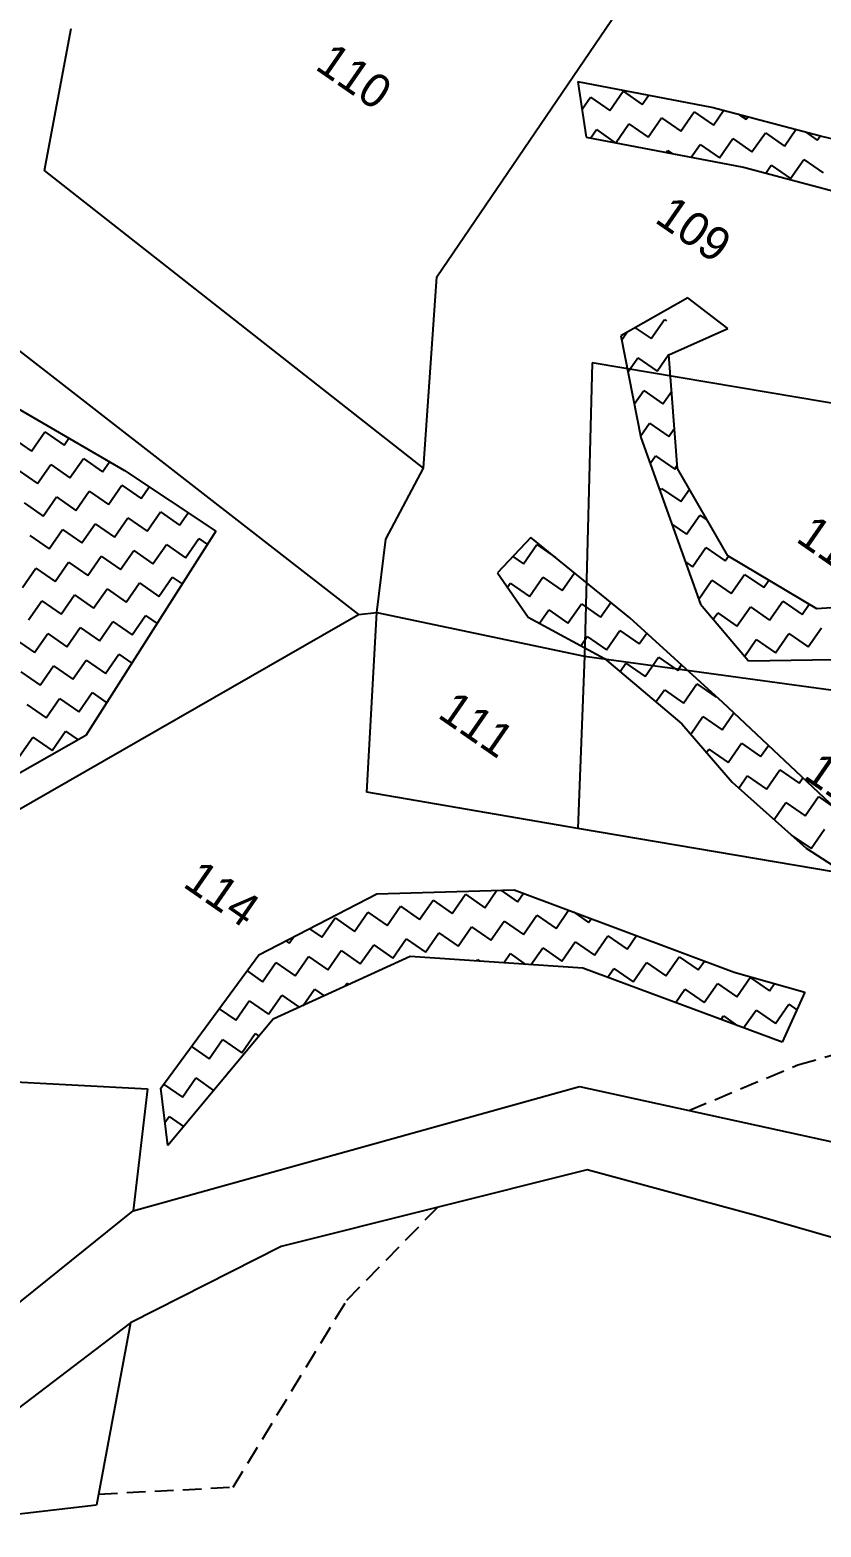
# Model space of a CAD drawing. Header units: metres. Extents: x 282167 to 284586, y 2020907 to 2023042.
# Drawn here: x 283244.9 to 283456.2, y 2021581.2 to 2021981.2 of the extents above; entities that cross this region are included whole.
import ezdxf
from ezdxf.enums import TextEntityAlignment as Align

# ---------------------------------------------------------------- set-up
doc = ezdxf.new("R2010")
doc.units = ezdxf.units.M
doc.header["$MEASUREMENT"] = 0
doc.linetypes.add('DASHED', pattern=[0.75, 0.5, -0.25])
for name, color, linetype in [('LINE_FOOTPATH', 1, 'DASHED'), ('POLY_HATCH', 12, 'Continuous'), ('POLY_PARCEL', 6, 'Continuous'), ('POLY_WATER', 4, 'Continuous'), ('TEXT_PARCEL', 7, 'Continuous')]:
    doc.layers.add(name, color=color, linetype=linetype)
doc.styles.add('TEXT_MAP', font='', dxfattribs={"height": 2.5})
doc.styles.get('TEXT_MAP').set_extended_font_data('Kruti Dev 050')

msp = doc.modelspace()

# ---------------------------------------------------------------- linework, layer by layer
at = {"layer": 'LINE_FOOTPATH', "ltscale": 10}
for p, q in [((283450.03, 2021704.67), (283498.18, 2021718.57)), ((283420.9, 2021692.49), (283450.03, 2021704.67)), ((283329.52, 2021641.78), (283353.85, 2021666.67)), ((283299.19, 2021591.87), (283329.52, 2021641.78)), ((283263.23, 2021589.98), (283299.19, 2021591.87))]:
    msp.add_line(p, q, dxfattribs=at)
at = {"layer": 'POLY_HATCH'}
for p, q in [((283427.06, 2021960.51), (283391.29, 2021967.38)), ((283391.29, 2021967.38), (283393.51, 2021952.59)), ((283456.07, 2021952.87), (283427.06, 2021960.51)), ((283393.51, 2021952.59), (283435.49, 2021944.54)), ((283487.39, 2021945.2), (283456.07, 2021952.87)), ((283435.49, 2021944.54), (283466.45, 2021936.34)), ((283420.66, 2021909.63), (283402.71, 2021899.48)), ((283431.35, 2021901.44), (283420.66, 2021909.63)), ((283415.59, 2021894.44), (283431.35, 2021901.44)), ((283402.71, 2021899.48), (283408.09, 2021872.37)), ((283417.9, 2021864.02), (283415.59, 2021894.44)), ((283235.11, 2021883.88), (283270.11, 2021863.53)), ((283408.09, 2021872.37), (283424.01, 2021827.84)), ((283431.35, 2021840.68), (283417.9, 2021864.02)), ((283270.11, 2021863.53), (283294.51, 2021847.29)), ((283294.51, 2021847.29), (283259.78, 2021792.67)), ((283378.7, 2021845.61), (283369.83, 2021836.18)), ((283405.16, 2021824.16), (283378.7, 2021845.61)), ((283455.09, 2021826.56), (283431.35, 2021840.68)), ((283369.83, 2021836.18), (283377.97, 2021824.3)), ((283484.63, 2021828.69), (283455.09, 2021826.56)), ((283377.97, 2021824.3), (283398.39, 2021813.27)), ((283429.99, 2021801.5), (283405.16, 2021824.16)), ((283424.01, 2021827.84), (283436.89, 2021812.68)), ((283398.39, 2021813.27), (283419.05, 2021795.84)), ((283436.89, 2021812.68), (283469.96, 2021813.15)), ((283461.63, 2021771.79), (283429.99, 2021801.5)), ((283259.78, 2021792.67), (283205.94, 2021762.21)), ((283419.05, 2021795.84), (283432.52, 2021780.21)), ((283432.52, 2021780.21), (283452.29, 2021762.62)), ((283452.29, 2021762.62), (283470.56, 2021750.74)), ((283306.03, 2021734.08), (283337.59, 2021750.38)), ((283337.59, 2021750.38), (283374.22, 2021751.49)), ((283374.22, 2021751.49), (283433, 2021729.45)), ((283279.82, 2021698.49), (283306.03, 2021734.08)), ((283346.41, 2021733.66), (283309.87, 2021716.92)), ((283392.56, 2021730.51), (283346.41, 2021733.66)), ((283445.87, 2021710.71), (283392.56, 2021730.51)), ((283433, 2021729.45), (283451.92, 2021724.13)), ((283451.92, 2021724.13), (283445.87, 2021710.71)), ((283309.87, 2021716.92), (283281.68, 2021683.18)), ((283281.68, 2021683.18), (283279.82, 2021698.49))]:
    msp.add_line(p, q, dxfattribs=at)
at = {"layer": 'POLY_HATCH', "linetype": 'Continuous'}
for p, q in [((283399.77, 2021959.75), (283403.33, 2021964.89)), ((283403.33, 2021964.89), (283408.48, 2021961.33)), ((283392.39, 2021960.09), (283394.62, 2021963.31)), ((283394.62, 2021963.31), (283399.77, 2021959.75)), ((283408.48, 2021961.33), (283410.16, 2021963.75)), ((283401.38, 2021951.08), (283404.91, 2021956.18)), ((283404.91, 2021956.18), (283410.06, 2021952.61)), ((283410.06, 2021952.61), (283413.63, 2021957.76)), ((283413.63, 2021957.76), (283418.77, 2021954.19)), ((283418.77, 2021954.19), (283422.34, 2021959.34)), ((283422.34, 2021959.34), (283427.49, 2021955.78)), ((283427.49, 2021955.78), (283430.2, 2021959.68)), ((283434.46, 2021958.56), (283436.2, 2021957.36)), ((283436.2, 2021957.36), (283436.64, 2021957.99)), ((283394.66, 2021952.37), (283396.2, 2021954.6)), ((283396.2, 2021954.6), (283401.23, 2021951.11)), ((283429.07, 2021947.06), (283432.63, 2021952.21)), ((283432.63, 2021952.21), (283437.78, 2021948.64)), ((283437.78, 2021948.64), (283441.35, 2021953.79)), ((283441.35, 2021953.79), (283446.49, 2021950.22)), ((283446.49, 2021950.22), (283449.52, 2021954.6)), ((283452.19, 2021953.9), (283455.21, 2021951.8)), ((283455.21, 2021951.8), (283455.97, 2021952.9)), ((283414.83, 2021948.5), (283415.21, 2021949.05)), ((283415.21, 2021949.05), (283416.44, 2021948.2)), ((283421.55, 2021947.21), (283423.92, 2021950.63)), ((283423.92, 2021950.63), (283429.07, 2021947.06)), ((283441.46, 2021942.96), (283442.93, 2021945.08)), ((283442.93, 2021945.08), (283448.07, 2021941.51)), ((283448.07, 2021941.51), (283451.64, 2021946.66)), ((283451.64, 2021946.66), (283456.79, 2021943.09)), ((283402.93, 2021898.35), (283404.36, 2021900.41)), ((283406.6, 2021901.68), (283410.83, 2021898.75)), ((283410.83, 2021898.75), (283414.4, 2021903.9)), ((283414.4, 2021903.9), (283414.9, 2021903.55)), ((283404.63, 2021889.8), (283407.26, 2021893.61)), ((283407.26, 2021893.61), (283412.41, 2021890.04)), ((283412.41, 2021890.04), (283415.58, 2021894.61)), ((283406.33, 2021881.26), (283408.85, 2021884.89)), ((283408.85, 2021884.89), (283413.99, 2021881.33)), ((283413.99, 2021881.33), (283416.33, 2021884.7)), ((283408.02, 2021872.71), (283410.43, 2021876.18)), ((283410.43, 2021876.18), (283415.57, 2021872.61)), ((283240.13, 2021872.28), (283245.28, 2021868.72)), ((283245.28, 2021868.72), (283248.84, 2021873.87)), ((283248.84, 2021873.87), (283253.99, 2021870.3)), ((283253.99, 2021870.3), (283255.28, 2021872.16)), ((283415.57, 2021872.61), (283417.08, 2021874.79)), ((283246.86, 2021860.01), (283250.42, 2021865.15)), ((283250.42, 2021865.15), (283255.57, 2021861.59)), ((283255.57, 2021861.59), (283259.14, 2021866.73)), ((283259.14, 2021866.73), (283264.28, 2021863.17)), ((283264.28, 2021863.17), (283266.14, 2021865.84)), ((283410.58, 2021865.41), (283412.01, 2021867.47)), ((283412.01, 2021867.47), (283417.15, 2021863.9)), ((283417.15, 2021863.9), (283417.83, 2021864.88)), ((283241.71, 2021863.57), (283246.86, 2021860.01)), ((283248.44, 2021851.29), (283252, 2021856.44)), ((283252, 2021856.44), (283257.15, 2021852.87)), ((283257.15, 2021852.87), (283260.72, 2021858.02)), ((283260.72, 2021858.02), (283265.87, 2021854.45)), ((283265.87, 2021854.45), (283269.43, 2021859.6)), ((283269.43, 2021859.6), (283274.58, 2021856.03)), ((283274.58, 2021856.03), (283276.72, 2021859.13)), ((283413.17, 2021858.16), (283413.59, 2021858.75)), ((283413.59, 2021858.75), (283418.73, 2021855.19)), ((283418.73, 2021855.19), (283421.06, 2021858.54)), ((283243.29, 2021854.86), (283248.44, 2021851.29)), ((283276.16, 2021847.32), (283279.73, 2021852.47)), ((283279.73, 2021852.47), (283284.87, 2021848.9)), ((283284.87, 2021848.9), (283287.15, 2021852.19)), ((283258.73, 2021844.16), (283262.3, 2021849.31)), ((283262.3, 2021849.31), (283267.45, 2021845.74)), ((283267.45, 2021845.74), (283271.01, 2021850.89)), ((283271.01, 2021850.89), (283276.16, 2021847.32)), ((283416.37, 2021849.2), (283420.32, 2021846.47)), ((283420.32, 2021846.47), (283423.88, 2021851.62)), ((283423.88, 2021851.62), (283425.81, 2021850.28)), ((283244.87, 2021846.14), (283250.02, 2021842.58)), ((283250.02, 2021842.58), (283253.59, 2021847.73)), ((283253.59, 2021847.73), (283258.73, 2021844.16)), ((283286.45, 2021840.19), (283290.02, 2021845.34)), ((283290.02, 2021845.34), (283292.27, 2021843.77)), ((283260.31, 2021835.45), (283263.88, 2021840.59)), ((283263.88, 2021840.59), (283269.03, 2021837.03)), ((283269.03, 2021837.03), (283272.59, 2021842.17)), ((283272.59, 2021842.17), (283277.74, 2021838.61)), ((283277.74, 2021838.61), (283281.31, 2021843.75)), ((283281.31, 2021843.75), (283286.45, 2021840.19)), ((283373.92, 2021840.53), (283376.75, 2021838.57)), ((283376.75, 2021838.57), (283380.31, 2021843.72)), ((283380.31, 2021843.72), (283385.29, 2021840.27)), ((283421.9, 2021837.76), (283425.46, 2021842.91)), ((283425.46, 2021842.91), (283430.61, 2021839.34)), ((283430.61, 2021839.34), (283431.48, 2021840.6)), ((283242.89, 2021832.28), (283246.45, 2021837.43)), ((283246.45, 2021837.43), (283251.6, 2021833.87)), ((283251.6, 2021833.87), (283255.17, 2021839.01)), ((283255.17, 2021839.01), (283260.31, 2021835.45)), ((283387.04, 2021831.44), (283390.33, 2021836.18)), ((283419.99, 2021839.08), (283421.9, 2021837.76)), ((283270.61, 2021828.31), (283274.17, 2021833.46)), ((283274.17, 2021833.46), (283279.32, 2021829.89)), ((283279.32, 2021829.89), (283282.89, 2021835.04)), ((283282.89, 2021835.04), (283285.55, 2021833.2)), ((283372.45, 2021832.36), (283373.18, 2021833.42)), ((283373.18, 2021833.42), (283378.33, 2021829.86)), ((283378.33, 2021829.86), (283381.9, 2021835)), ((283381.9, 2021835), (283387.04, 2021831.44)), ((283423.54, 2021829.14), (283427.04, 2021834.19)), ((283427.04, 2021834.19), (283432.19, 2021830.63)), ((283432.19, 2021830.63), (283435.76, 2021835.77)), ((283435.76, 2021835.77), (283440.9, 2021832.21)), ((283440.9, 2021832.21), (283442.27, 2021834.18)), ((283244.47, 2021823.57), (283248.03, 2021828.72)), ((283248.03, 2021828.72), (283253.18, 2021825.15)), ((283253.18, 2021825.15), (283256.75, 2021830.3)), ((283256.75, 2021830.3), (283261.89, 2021826.73)), ((283261.89, 2021826.73), (283265.46, 2021831.88)), ((283265.46, 2021831.88), (283270.61, 2021828.31)), ((283397.34, 2021824.3), (283400.09, 2021828.27)), ((283442.48, 2021823.49), (283446.05, 2021828.64)), ((283446.05, 2021828.64), (283451.2, 2021825.07)), ((283272.19, 2021819.6), (283275.75, 2021824.75)), ((283275.75, 2021824.75), (283278.82, 2021822.62)), ((283380.97, 2021822.68), (283383.48, 2021826.29)), ((283383.48, 2021826.29), (283388.62, 2021822.72)), ((283388.62, 2021822.72), (283392.19, 2021827.87)), ((283392.19, 2021827.87), (283397.34, 2021824.3)), ((283427.45, 2021823.79), (283428.62, 2021825.48)), ((283428.62, 2021825.48), (283433.77, 2021821.91)), ((283433.77, 2021821.91), (283437.34, 2021827.06)), ((283437.34, 2021827.06), (283442.48, 2021823.49)), ((283451.2, 2021825.07), (283453.06, 2021827.77)), ((283246.05, 2021814.86), (283249.61, 2021820)), ((283249.61, 2021820), (283254.76, 2021816.44)), ((283254.76, 2021816.44), (283258.33, 2021821.59)), ((283258.33, 2021821.59), (283263.47, 2021818.02)), ((283263.47, 2021818.02), (283267.04, 2021823.17)), ((283267.04, 2021823.17), (283272.19, 2021819.6)), ((283398.92, 2021815.59), (283402.48, 2021820.74)), ((283402.48, 2021820.74), (283407.63, 2021817.17)), ((283407.63, 2021817.17), (283409.64, 2021820.07)), ((283452.78, 2021816.36), (283456.34, 2021821.51)), ((283240.9, 2021818.42), (283246.05, 2021814.86)), ((283392.06, 2021816.69), (283393.77, 2021819.16)), ((283393.77, 2021819.16), (283398.92, 2021815.59)), ((283435.85, 2021813.91), (283438.92, 2021818.35)), ((283438.92, 2021818.35), (283444.07, 2021814.78)), ((283444.07, 2021814.78), (283447.63, 2021819.93)), ((283447.63, 2021819.93), (283452.78, 2021816.36)), ((283256.34, 2021807.72), (283259.91, 2021812.87)), ((283259.91, 2021812.87), (283265.06, 2021809.31)), ((283265.06, 2021809.31), (283268.62, 2021814.45)), ((283268.62, 2021814.45), (283272.1, 2021812.04)), ((283402.52, 2021809.79), (283404.06, 2021812.02)), ((283404.06, 2021812.02), (283409.21, 2021808.46)), ((283409.21, 2021808.46), (283412.78, 2021813.6)), ((283412.78, 2021813.6), (283417.93, 2021810.04)), ((283242.48, 2021809.71), (283247.63, 2021806.14)), ((283247.63, 2021806.14), (283251.2, 2021811.29)), ((283251.2, 2021811.29), (283256.34, 2021807.72)), ((283417.93, 2021810.04), (283418.98, 2021811.55)), ((283257.92, 2021799.01), (283261.49, 2021804.16)), ((283261.49, 2021804.16), (283265.37, 2021801.47)), ((283412.13, 2021801.68), (283414.36, 2021804.89)), ((283414.36, 2021804.89), (283419.51, 2021801.33)), ((283419.51, 2021801.33), (283423.07, 2021806.47)), ((283423.07, 2021806.47), (283428.22, 2021802.91)), ((283244.06, 2021801), (283249.21, 2021797.43)), ((283249.21, 2021797.43), (283252.78, 2021802.58)), ((283252.78, 2021802.58), (283257.92, 2021799.01)), ((283428.22, 2021802.91), (283428.31, 2021803.04)), ((283421.42, 2021793.09), (283424.65, 2021797.76)), ((283424.65, 2021797.76), (283429.8, 2021794.19)), ((283429.8, 2021794.19), (283432.94, 2021798.73)), ((283242.08, 2021787.14), (283245.64, 2021792.28)), ((283245.64, 2021792.28), (283250.79, 2021788.72)), ((283250.79, 2021788.72), (283254.36, 2021793.86)), ((283254.36, 2021793.86), (283257.74, 2021791.52)), ((283425.64, 2021788.19), (283426.23, 2021789.05)), ((283426.23, 2021789.05), (283431.38, 2021785.48)), ((283431.38, 2021785.48), (283434.95, 2021790.63)), ((283434.95, 2021790.63), (283440.09, 2021787.06)), ((283440.09, 2021787.06), (283442.17, 2021790.06)), ((283434.27, 2021778.66), (283436.53, 2021781.91)), ((283436.53, 2021781.91), (283441.67, 2021778.35)), ((283441.67, 2021778.35), (283445.24, 2021783.49)), ((283445.24, 2021783.49), (283450.39, 2021779.93)), ((283450.39, 2021779.93), (283451.4, 2021781.39)), ((283451.97, 2021771.21), (283455.54, 2021776.36)), ((283455.54, 2021776.36), (283460.22, 2021773.12)), ((283443.7, 2021770.27), (283446.82, 2021774.78)), ((283446.82, 2021774.78), (283451.97, 2021771.21)), ((283448.46, 2021766.02), (283453.55, 2021762.5)), ((283453.55, 2021762.5), (283457.12, 2021767.65)), ((283348.99, 2021743.53), (283352.56, 2021748.68)), ((283352.56, 2021748.68), (283357.7, 2021745.11)), ((283357.7, 2021745.11), (283361.27, 2021750.26)), ((283361.27, 2021750.26), (283366.42, 2021746.69)), ((283366.42, 2021746.69), (283369.64, 2021751.35)), ((283370.65, 2021751.38), (283375.13, 2021748.27)), ((283375.13, 2021748.27), (283376.71, 2021750.55)), ((283331.56, 2021740.37), (283335.13, 2021745.52)), ((283335.13, 2021745.52), (283340.28, 2021741.95)), ((283340.28, 2021741.95), (283343.84, 2021747.1)), ((283343.84, 2021747.1), (283348.99, 2021743.53)), ((283376.71, 2021739.56), (283380.28, 2021744.71)), ((283380.28, 2021744.71), (283385.42, 2021741.14)), ((283385.42, 2021741.14), (283388.8, 2021746.02)), ((283390.06, 2021745.55), (283394.14, 2021742.72)), ((283319.56, 2021741.07), (283322.85, 2021738.79)), ((283322.85, 2021738.79), (283326.42, 2021743.94)), ((283326.42, 2021743.94), (283331.56, 2021740.37)), ((283350.57, 2021734.82), (283354.14, 2021739.97)), ((283354.14, 2021739.97), (283359.28, 2021736.4)), ((283359.28, 2021736.4), (283362.85, 2021741.55)), ((283362.85, 2021741.55), (283368, 2021737.98)), ((283368, 2021737.98), (283371.56, 2021743.13)), ((283371.56, 2021743.13), (283376.71, 2021739.56)), ((283394.14, 2021742.72), (283394.85, 2021743.75)), ((283313.26, 2021737.81), (283314.14, 2021737.21)), ((283314.14, 2021737.21), (283315.27, 2021738.85)), ((283333.14, 2021731.66), (283336.71, 2021736.8)), ((283336.71, 2021736.8), (283341.86, 2021733.24)), ((283341.86, 2021733.24), (283345.42, 2021738.38)), ((283345.42, 2021738.38), (283350.57, 2021734.82)), ((283378.71, 2021731.46), (283381.86, 2021735.99)), ((283381.86, 2021735.99), (283387, 2021732.43)), ((283387, 2021732.43), (283390.57, 2021737.57)), ((283390.57, 2021737.57), (283395.72, 2021734.01)), ((283395.72, 2021734.01), (283399.28, 2021739.16)), ((283399.28, 2021739.16), (283404.43, 2021735.59)), ((283404.43, 2021735.59), (283406.95, 2021739.22)), ((283307, 2021726.91), (283310.57, 2021732.06)), ((283310.57, 2021732.06), (283315.72, 2021728.5)), ((283315.72, 2021728.5), (283319.28, 2021733.64)), ((283319.28, 2021733.64), (283324.43, 2021730.08)), ((283324.43, 2021730.08), (283328, 2021735.22)), ((283328, 2021735.22), (283333.14, 2021731.66)), ((283364.16, 2021732.45), (283364.43, 2021732.83)), ((283364.43, 2021732.83), (283365.07, 2021732.39)), ((283371.44, 2021731.95), (283373.14, 2021734.41)), ((283373.14, 2021734.41), (283377.27, 2021731.55)), ((283406.01, 2021726.88), (283409.58, 2021732.02)), ((283409.58, 2021732.02), (283414.73, 2021728.46)), ((283414.73, 2021728.46), (283418.29, 2021733.6)), ((283418.29, 2021733.6), (283423.44, 2021730.04)), ((283423.44, 2021730.04), (283425.09, 2021732.42)), ((283302.87, 2021729.78), (283307, 2021726.91)), ((283399.2, 2021728.04), (283400.86, 2021730.44)), ((283400.86, 2021730.44), (283406.01, 2021726.88)), ((283433.73, 2021722.9), (283437.3, 2021728.05)), ((283437.3, 2021728.05), (283442.45, 2021724.49)), ((283317.85, 2021720.57), (283320.86, 2021724.93)), ((283320.86, 2021724.93), (283323.45, 2021723.14)), ((283329.01, 2021725.69), (283329.58, 2021726.51)), ((283329.58, 2021726.51), (283330.07, 2021726.17)), ((283417.38, 2021721.29), (283419.87, 2021724.89)), ((283419.87, 2021724.89), (283425.02, 2021721.32)), ((283425.02, 2021721.32), (283428.59, 2021726.47)), ((283428.59, 2021726.47), (283433.73, 2021722.9)), ((283442.45, 2021724.49), (283443.79, 2021726.42)), ((283299.87, 2021716.62), (283303.44, 2021721.77)), ((283303.44, 2021721.77), (283308.58, 2021718.2)), ((283308.58, 2021718.2), (283312.15, 2021723.35)), ((283312.15, 2021723.35), (283316.83, 2021720.11)), ((283444.03, 2021715.77), (283447.59, 2021720.92)), ((283447.59, 2021720.92), (283449.79, 2021719.4)), ((283295.44, 2021719.69), (283299.87, 2021716.62)), ((283429.5, 2021716.79), (283430.17, 2021717.76)), ((283430.17, 2021717.76), (283433.95, 2021715.13)), ((283435.55, 2021714.54), (283438.88, 2021719.34)), ((283438.88, 2021719.34), (283444.03, 2021715.77)), ((283301.45, 2021707.91), (283305.02, 2021713.05)), ((283305.02, 2021713.05), (283306.04, 2021712.34)), ((283288, 2021709.61), (283292.74, 2021706.33)), ((283292.74, 2021706.33), (283296.3, 2021711.47)), ((283296.3, 2021711.47), (283301.45, 2021707.91)), ((283285.61, 2021696.03), (283289.17, 2021701.18)), ((283289.17, 2021701.18), (283293.95, 2021697.87)), ((283297.14, 2021701.68), (283297.89, 2021702.76)), ((283297.89, 2021702.76), (283297.98, 2021702.69)), ((283280.57, 2021699.52), (283285.61, 2021696.03)), ((283280.93, 2021689.29), (283282.04, 2021690.88)), ((283282.04, 2021690.88), (283285.89, 2021688.22))]:
    msp.add_line(p, q, dxfattribs=at)
at = {"layer": 'POLY_PARCEL'}
for p, q in [((283353.55, 2021915.3), (283462.32, 2022075)), ((283248.72, 2021943.72), (283255.88, 2021981.65)), ((283158.56, 2021960.37), (283332.66, 2021825.05)), ((283350, 2021864.14), (283248.72, 2021943.72)), ((283350, 2021864.14), (283353.55, 2021915.3)), ((283395.1, 2021892.33), (283393.02, 2021813.91)), ((283474.8, 2021878.88), (283395.1, 2021892.33)), ((283339.96, 2021845.18), (283350, 2021864.14)), ((283337.59, 2021825.56), (283339.96, 2021845.18)), ((283132.7, 2021710.25), (283332.66, 2021825.05)), ((283332.66, 2021825.05), (283337.59, 2021825.56)), ((283334.89, 2021777.53), (283337.59, 2021825.56)), ((283337.59, 2021825.56), (283393.02, 2021813.91)), ((283393.02, 2021813.91), (283391.27, 2021767.86)), ((283393.02, 2021813.91), (283524.62, 2021795.88)), ((283391.27, 2021767.86), (283334.89, 2021777.53)), ((283511.24, 2021747.52), (283391.27, 2021767.86)), ((283162.44, 2021704.48), (283276.27, 2021698.24)), ((283276.27, 2021698.24), (283272.45, 2021665.72)), ((283271.78, 2021635.79), (283262.68, 2021587.02)), ((283262.68, 2021587.02), (283212.64, 2021581.18))]:
    msp.add_line(p, q, dxfattribs=at)
at = {"layer": 'POLY_WATER'}
for p, q in [((283272.45, 2021665.72), (283391.66, 2021698.94)), ((283391.66, 2021698.94), (283497.23, 2021675.72)), ((283393.72, 2021676.68), (283311.99, 2021656.17)), ((283439.1, 2021664.35), (283393.72, 2021676.68)), ((283207.61, 2021613.5), (283272.45, 2021665.72)), ((283490.88, 2021649.34), (283439.1, 2021664.35)), ((283311.99, 2021656.17), (283271.78, 2021635.79)), ((283271.78, 2021635.79), (283217.43, 2021594.37))]:
    msp.add_line(p, q, dxfattribs=at)

# ---------------------------------------------------------------- texts
at = {"layer": 'TEXT_PARCEL', "style": 'TEXT_MAP'}
for s, p in [('110', (283331.57, 2021968.93)), ('109', (283422.29, 2021928.06)), ('112', (283460.05, 2021842.77)), ('111', (283364.29, 2021795.72)), ('113', (283462.02, 2021779.43)), ('114', (283296.26, 2021750.49))]:
    msp.add_text(s, height=9.017, rotation=325.2826, dxfattribs=at).set_placement(p, align=Align.MIDDLE)

doc.saveas('drawing.dxf')
